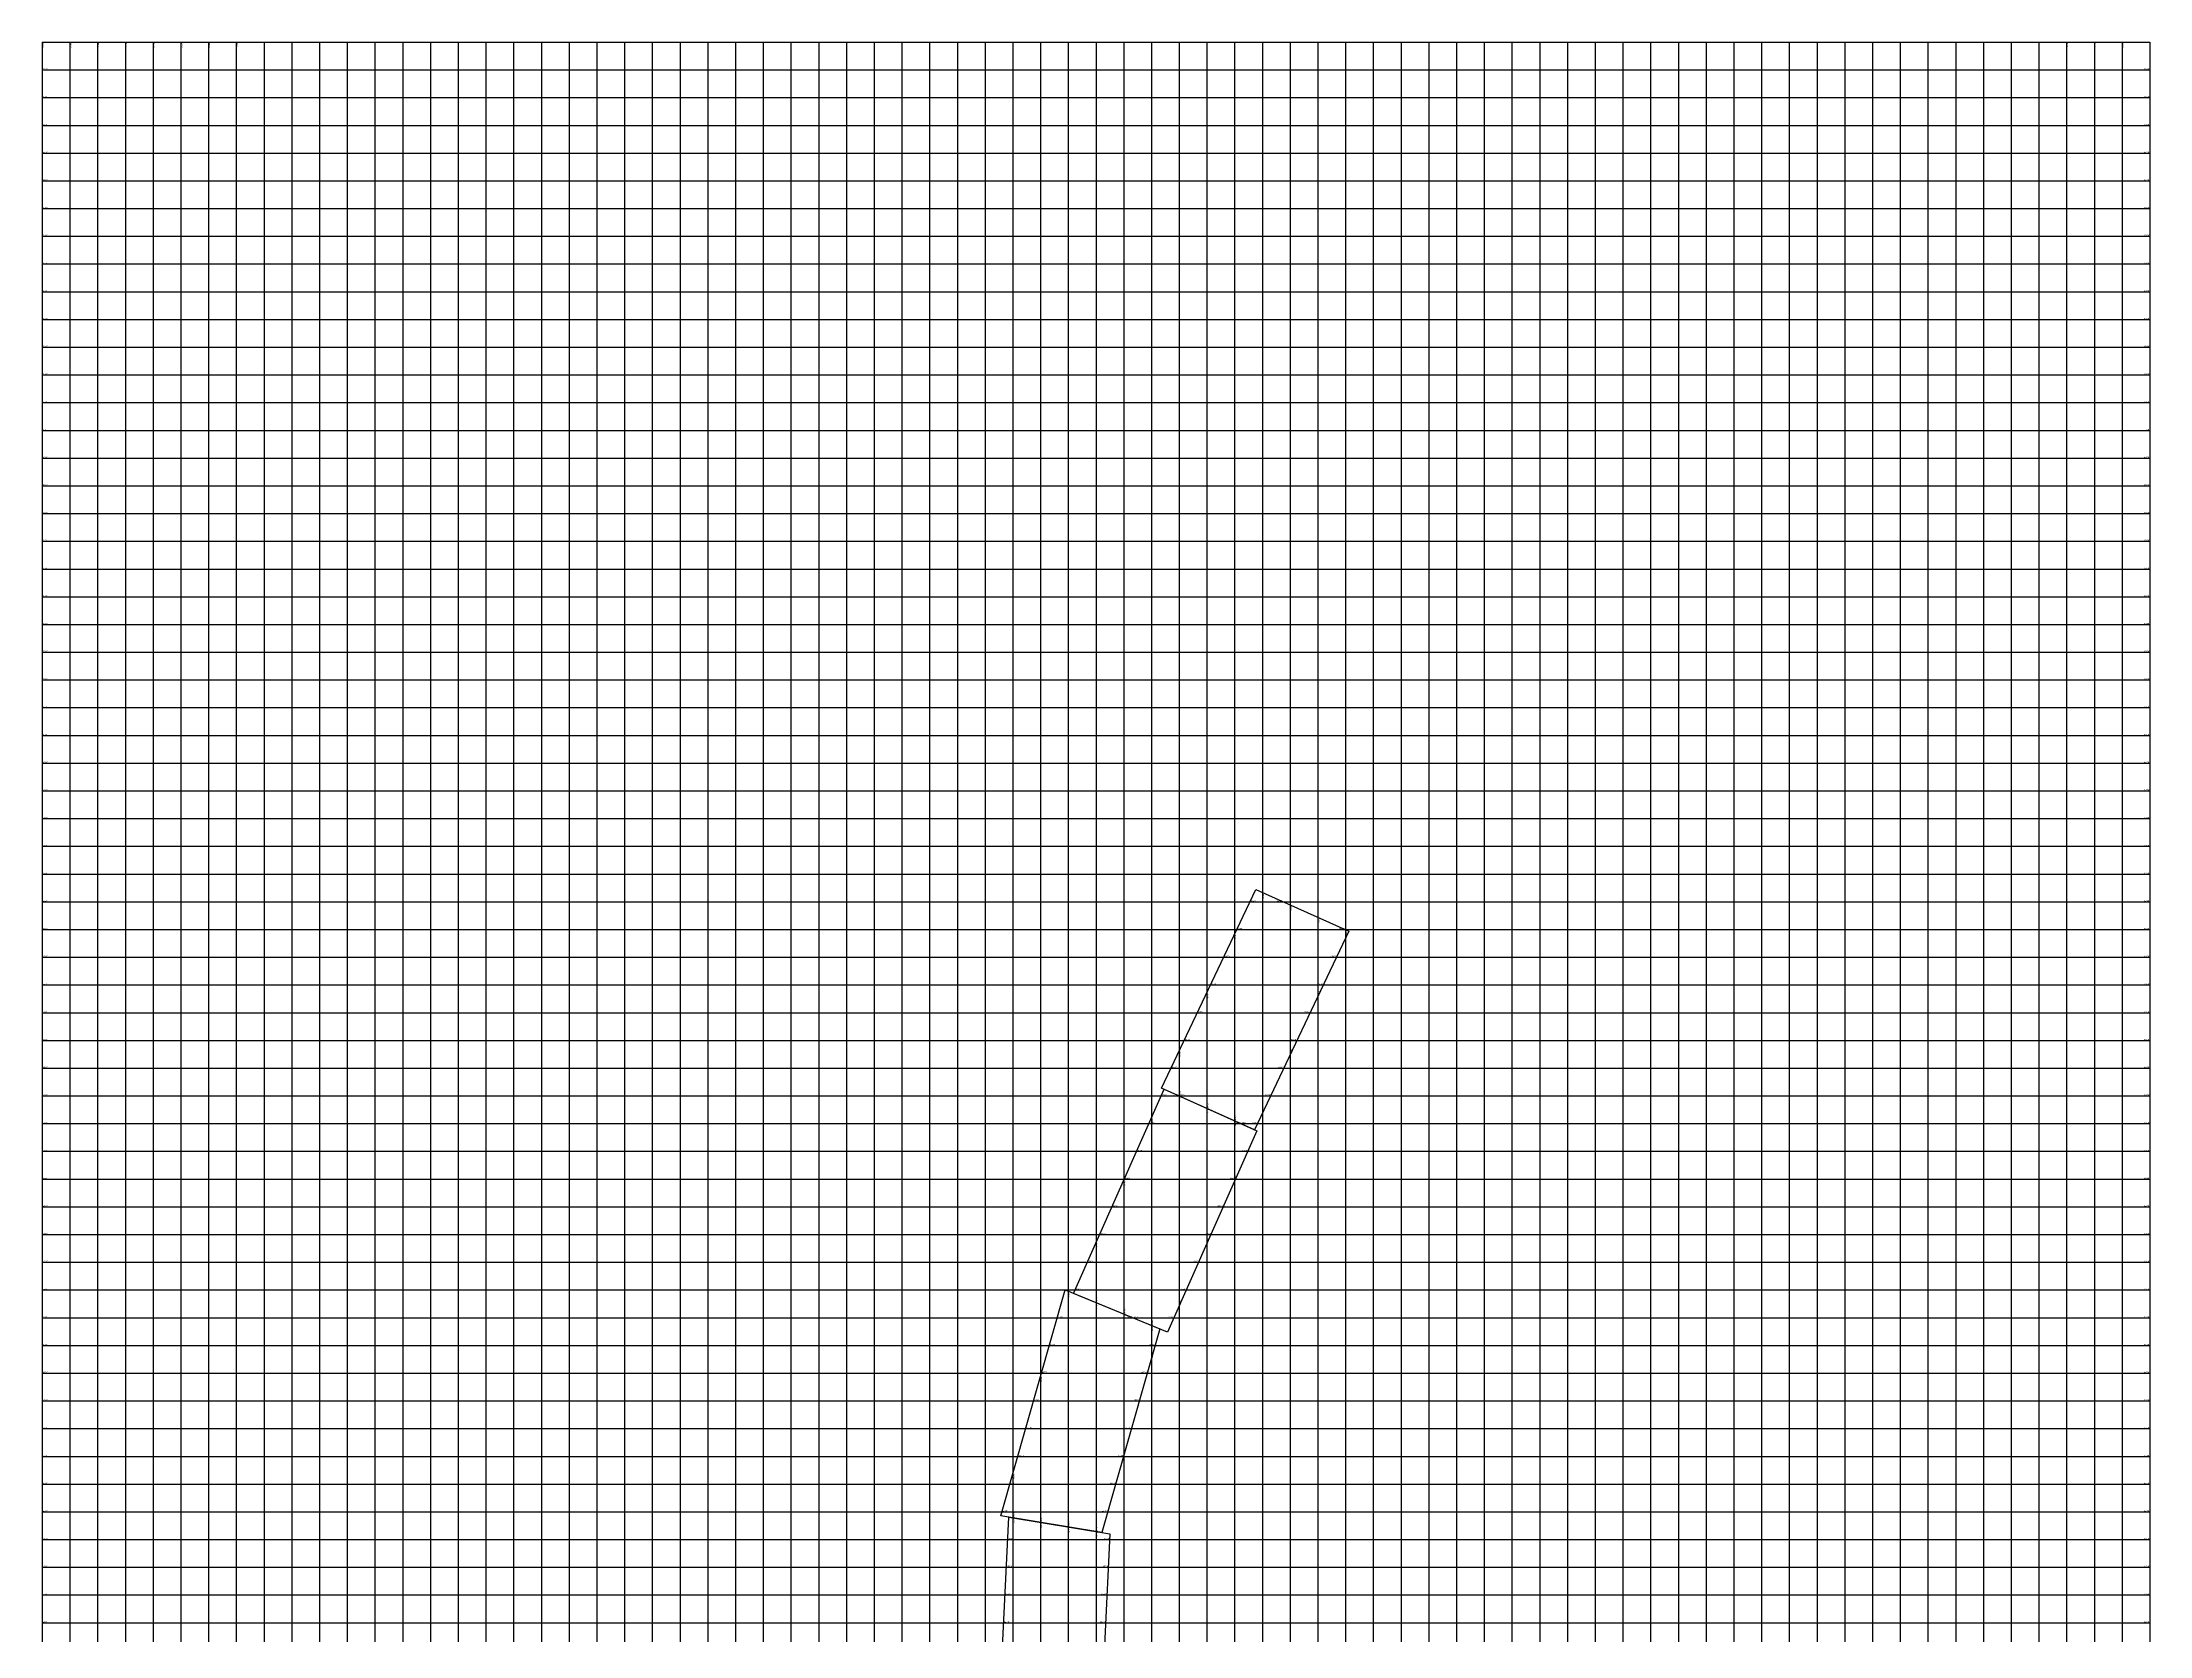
# Model space of a CAD drawing. Header units: millimetres. Extents: x 624 to 227808, y -11573 to 459223.
# Drawn here: x 216200 to 223800, y 446753 to 452500 of the extents above; entities that cross this region are included whole.
import ezdxf
from ezdxf.enums import TextEntityAlignment as Align

# ---------------------------------------------------------------- set-up
doc = ezdxf.new("R2010")
doc.units = ezdxf.units.MM
doc.layers.add('_와꾸', color=3, linetype='Continuous', plot=False)
doc.layers.add('CV-GRID-LINE', color=252, linetype='Continuous')
doc.styles.get("Standard").update_dxf_attribs({"font": 'Dotum.TTF'})

msp = doc.modelspace()

# ---------------------------------------------------------------- linework, layer by layer
at = {"layer": '_와꾸'}
for points in [[(220236.4, 448727.6), (220576.1, 449443.6), (220911.1, 449293.9), (220571.4, 448577.9)], [(219919, 447987.4), (220245.4, 448723.6), (220580.3, 448574), (220258.3, 447847.6)], [(219656.6, 447185.4), (219888.5, 447999.9), (220229.8, 447859.4), (220020.9, 447125.5)], [(219644.6, 446341.2), (219685.5, 447180.6), (220049.8, 447120.7), (220013.8, 446365.5)]]:
    msp.add_lwpolyline(points, close=True, dxfattribs=at)
at = {"layer": 'CV-GRID-LINE'}
for p, q in [((216200, 452500), (216200, 441000)), ((216200, 452500), (223800, 452500)), ((216300, 452500), (216300, 441000)), ((216400, 452500), (216400, 441000)), ((216500, 452500), (216500, 441000)), ((216600, 452500), (216600, 441000)), ((216700, 452500), (216700, 441000)), ((216800, 452500), (216800, 441000)), ((216900, 452500), (216900, 441000)), ((217000, 452500), (217000, 441000)), ((217100, 452500), (217100, 441000)), ((217200, 452500), (217200, 441000)), ((217300, 452500), (217300, 441000)), ((217400, 452500), (217400, 441000)), ((217500, 452500), (217500, 441000)), ((217600, 452500), (217600, 441000)), ((217700, 452500), (217700, 441000)), ((217800, 452500), (217800, 441000)), ((217900, 452500), (217900, 441000)), ((218000, 452500), (218000, 441000)), ((218100, 452500), (218100, 441000)), ((218200, 452500), (218200, 441000)), ((218300, 452500), (218300, 441000)), ((218400, 452500), (218400, 441000)), ((218500, 452500), (218500, 441000)), ((218600, 452500), (218600, 441000)), ((218700, 452500), (218700, 441000)), ((218800, 452500), (218800, 441000)), ((218900, 452500), (218900, 441000)), ((219000, 452500), (219000, 441000)), ((219100, 452500), (219100, 441000)), ((219200, 452500), (219200, 441000)), ((219300, 452500), (219300, 441000)), ((219400, 452500), (219400, 441000)), ((219500, 452500), (219500, 441000)), ((219600, 452500), (219600, 441000)), ((219700, 452500), (219700, 441000)), ((219800, 452500), (219800, 441000)), ((219900, 452500), (219900, 441000)), ((220000, 452500), (220000, 441000)), ((220100, 452500), (220100, 441000)), ((220200, 452500), (220200, 441000)), ((220300, 452500), (220300, 441000)), ((220400, 452500), (220400, 441000)), ((220500, 452500), (220500, 441000)), ((220600, 452500), (220600, 441000)), ((220700, 452500), (220700, 441000)), ((220800, 452500), (220800, 441000)), ((220900, 452500), (220900, 441000)), ((221000, 452500), (221000, 441000)), ((221100, 452500), (221100, 441000)), ((221200, 452500), (221200, 441000)), ((221300, 452500), (221300, 441000)), ((221400, 452500), (221400, 441000)), ((221500, 452500), (221500, 441000)), ((221600, 452500), (221600, 441000)), ((221700, 452500), (221700, 441000)), ((221800, 452500), (221800, 441000)), ((221900, 452500), (221900, 441000)), ((222000, 452500), (222000, 441000)), ((222100, 452500), (222100, 441000)), ((222200, 452500), (222200, 441000)), ((222300, 452500), (222300, 441000)), ((222400, 452500), (222400, 441000)), ((222500, 452500), (222500, 441000)), ((222600, 452500), (222600, 441000)), ((222700, 452500), (222700, 441000)), ((222800, 452500), (222800, 441000)), ((222900, 452500), (222900, 441000)), ((223000, 452500), (223000, 441000)), ((223100, 452500), (223100, 441000)), ((223200, 452500), (223200, 441000)), ((223300, 452500), (223300, 441000)), ((223400, 452500), (223400, 441000)), ((223500, 452500), (223500, 441000)), ((223600, 452500), (223600, 441000)), ((223700, 452500), (223700, 441000)), ((223800, 452500), (223800, 441000)), ((216200, 452400), (223800, 452400)), ((216200, 452300), (223800, 452300)), ((216200, 452200), (223800, 452200)), ((216200, 452100), (223800, 452100)), ((216200, 452000), (223800, 452000)), ((216200, 451900), (223800, 451900)), ((216200, 451800), (223800, 451800)), ((216200, 451700), (223800, 451700)), ((216200, 451600), (223800, 451600)), ((216200, 451500), (223800, 451500)), ((216200, 451400), (223800, 451400)), ((216200, 451300), (223800, 451300)), ((216200, 451200), (223800, 451200)), ((216200, 451100), (223800, 451100)), ((216200, 451000), (223800, 451000)), ((216200, 450900), (223800, 450900)), ((216200, 450800), (223800, 450800)), ((216200, 450700), (223800, 450700)), ((216200, 450600), (223800, 450600)), ((216200, 450500), (223800, 450500)), ((216200, 450400), (223800, 450400)), ((216200, 450300), (223800, 450300)), ((216200, 450200), (223800, 450200)), ((216200, 450100), (223800, 450100)), ((216200, 450000), (223800, 450000)), ((216200, 449900), (223800, 449900)), ((216200, 449800), (223800, 449800)), ((216200, 449700), (223800, 449700)), ((216200, 449600), (223800, 449600)), ((216200, 449500), (223800, 449500)), ((216200, 449400), (223800, 449400)), ((216200, 449300), (223800, 449300)), ((216200, 449200), (223800, 449200)), ((216200, 449100), (223800, 449100)), ((216200, 449000), (223800, 449000)), ((216200, 448900), (223800, 448900)), ((216200, 448800), (223800, 448800)), ((216200, 448700), (223800, 448700)), ((216200, 448600), (223800, 448600)), ((216200, 448500), (223800, 448500)), ((216200, 448400), (223800, 448400)), ((216200, 448300), (223800, 448300)), ((216200, 448200), (223800, 448200)), ((216200, 448100), (223800, 448100)), ((216200, 448000), (223800, 448000)), ((216200, 447900), (223800, 447900)), ((216200, 447800), (223800, 447800)), ((216200, 447700), (223800, 447700)), ((216200, 447600), (223800, 447600)), ((216200, 447500), (223800, 447500)), ((216200, 447400), (223800, 447400)), ((216200, 447300), (223800, 447300)), ((216200, 447200), (223800, 447200)), ((216200, 447100), (223800, 447100)), ((216200, 447000), (223800, 447000)), ((216200, 446900), (223800, 446900)), ((216200, 446800), (223800, 446800))]:
    msp.add_line(p, q, dxfattribs=at)

# ---------------------------------------------------------------- texts
for s, p in [('216200', (216201, 452499)), ('216300', (216301, 452499)), ('216400', (216401, 452499)), ('216500', (216501, 452499)), ('216600', (216601, 452499)), ('216700', (216701, 452499)), ('216800', (216801, 452499)), ('216900', (216901, 452499)), ('223500', (223501, 452499)), ('223600', (223601, 452499)), ('223700', (223701, 452499)), ('220600', (220601, 449431.9)), ('220700', (220701, 449387.3)), ('220800', (220801, 449342.6)), ('220500', (220501, 449282.2)), ('220900', (220901, 449297.9)), ('220400', (220401, 449071.4)), ('220300', (220301, 448860.6)), ('220300', (220301, 448698.2)), ('220400', (220401, 448653.5)), ('220200', (220201, 448620.2)), ('220500', (220501, 448608.8)), ('220100', (220101, 448394.6)), ('220000', (220001, 448169)), ('219900', (219901, 447994.2)), ('220000', (220001, 447953)), ('220100', (220101, 447911.8)), ('220200', (220201, 447870.6)), ('219800', (219801, 447688.1)), ('219700', (219701, 447336.8)), ('219700', (219701, 447177.3)), ('219800', (219801, 447160.8)), ('219900', (219901, 447144.4)), ('220000', (220001, 447127.9))]:
    msp.add_text(s, height=4.2, rotation=270, dxfattribs=at).set_placement(p)
for s, p in [('452400', (216201, 452401)), ('452300', (216201, 452301)), ('452200', (216201, 452201)), ('452100', (216201, 452101)), ('452000', (216201, 452001)), ('451900', (216201, 451901)), ('451800', (216201, 451801)), ('451700', (216201, 451701)), ('451600', (216201, 451601)), ('451500', (216201, 451501)), ('451400', (216201, 451401)), ('451300', (216201, 451301)), ('451200', (216201, 451201)), ('4500', (216201, 451101)), ('451000', (216201, 451001)), ('450900', (216201, 450901)), ('450800', (216201, 450801)), ('450700', (216201, 450701)), ('450600', (216201, 450601)), ('450500', (216201, 450501)), ('450400', (216201, 450401)), ('450300', (216201, 450301)), ('450200', (216201, 450201)), ('450100', (216201, 450101)), ('450000', (216201, 450001)), ('449900', (216201, 449901)), ('449800', (216201, 449801)), ('449700', (216201, 449701)), ('449600', (216201, 449601)), ('449500', (216201, 449501)), ('449400', (216201, 449401)), ('449400', (220556.4, 449401)), ('449300', (216201, 449301)), ('449300', (220509, 449301)), ('449200', (216201, 449201)), ('449200', (220461.5, 449201)), ('449100', (216201, 449101)), ('449100', (220414.1, 449101)), ('449000', (216201, 449001)), ('449000', (220366.7, 449001)), ('448900', (216201, 448901)), ('448900', (220319.2, 448901)), ('448800', (216201, 448801)), ('448800', (220271.8, 448801)), ('448700', (216201, 448701)), ('448700', (220235.9, 448701)), ('448700', (220299.2, 448701)), ('448600', (216201, 448601)), ('448600', (220191.6, 448601)), ('448600', (220523, 448601)), ('448500', (216201, 448501)), ('448500', (220147.3, 448501)), ('448400', (216201, 448401)), ('448400', (220102.9, 448401)), ('448300', (216201, 448301)), ('448300', (220058.6, 448301)), ('448200', (216201, 448201)), ('448200', (220014.3, 448201)), ('448100', (216201, 448101)), ('448100', (219970, 448101)), ('448000', (216201, 448001)), ('448000', (219925.6, 448001)), ('447900', (216201, 447901)), ('447900', (219861, 447901)), ('447900', (220132.1, 447901)), ('447800', (216201, 447801)), ('447800', (219832.5, 447801)), ('447700', (216201, 447701)), ('447700', (219804.1, 447701)), ('447600', (216201, 447601)), ('447600', (219775.6, 447601)), ('447500', (216201, 447501)), ('447500', (219747.2, 447501)), ('447400', (216201, 447401)), ('447400', (219718.7, 447401)), ('447300', (216201, 447301)), ('447300', (219690.2, 447301)), ('447200', (216201, 447201)), ('447200', (219661.8, 447201)), ('447100', (216201, 447101)), ('447100', (219682.6, 447101)), ('447000', (216201, 447001)), ('447000', (219677.7, 447001)), ('446900', (216201, 446901)), ('446900', (219672.8, 446901)), ('446800', (216201, 446801)), ('446800', (219667.9, 446801))]:
    msp.add_text(s, height=4.2, dxfattribs=at).set_placement(p)
for s, p in [('452400', (223799, 452401)), ('452300', (223799, 452301)), ('452200', (223799, 452201)), ('452100', (223799, 452101)), ('452000', (223799, 452001)), ('451900', (223799, 451901)), ('451800', (223799, 451801)), ('451700', (223799, 451701)), ('451600', (223799, 451601)), ('451500', (223799, 451501)), ('451400', (223799, 451401)), ('451300', (223799, 451301)), ('451200', (223799, 451201)), ('4500', (223799, 451101)), ('451000', (223799, 451001)), ('450900', (223799, 450901)), ('450800', (223799, 450801)), ('450700', (223799, 450701)), ('450600', (223799, 450601)), ('450500', (223799, 450501)), ('450400', (223799, 450401)), ('450300', (223799, 450301)), ('450200', (223799, 450201)), ('450100', (223799, 450101)), ('450000', (223799, 450001)), ('449900', (223799, 449901)), ('449800', (223799, 449801)), ('449700', (223799, 449701)), ('449600', (223799, 449601)), ('449500', (223799, 449501)), ('449400', (220672.7, 449401)), ('449400', (223799, 449401)), ('449300', (220896.5, 449301)), ('449300', (223799, 449301)), ('449200', (220865.5, 449201)), ('449200', (223799, 449201)), ('449100', (220818.1, 449101)), ('449100', (223799, 449101)), ('449000', (220770.6, 449001)), ('449000', (223799, 449001)), ('448900', (220723.2, 448901)), ('448900', (223799, 448901)), ('448800', (220675.8, 448801)), ('448800', (223799, 448801)), ('448700', (220297.2, 448701)), ('448700', (220628.3, 448701)), ('448700', (223799, 448701)), ('448600', (220521, 448601)), ('448600', (220580.9, 448601)), ('448600', (223799, 448601)), ('448500', (220546.5, 448501)), ('448500', (223799, 448501)), ('448400', (220502.2, 448401)), ('448400', (223799, 448401)), ('448300', (220457.8, 448301)), ('448300', (223799, 448301)), ('448200', (220413.5, 448201)), ('448200', (223799, 448201)), ('448100', (220369.2, 448101)), ('448100', (223799, 448101)), ('448000', (220324.9, 448001)), ('448000', (223799, 448001)), ('447900', (220130.1, 447901)), ('447900', (220280.5, 447901)), ('447900', (223799, 447901)), ('447800', (220211.9, 447801)), ('447800', (223799, 447801)), ('447700', (220183.5, 447701)), ('447700', (223799, 447701)), ('447600', (220155, 447601)), ('447600', (223799, 447601)), ('447500', (220126.5, 447501)), ('447500', (223799, 447501)), ('447400', (220098.1, 447401)), ('447400', (223799, 447401)), ('447300', (220069.6, 447301)), ('447300', (223799, 447301)), ('447200', (220041.2, 447201)), ('447200', (223799, 447201)), ('447100', (220047.8, 447101)), ('447100', (223799, 447101)), ('447000', (220043.1, 447001)), ('447000', (223799, 447001)), ('446900', (220038.3, 446901)), ('446900', (223799, 446901)), ('446800', (220033.5, 446801)), ('446800', (223799, 446801))]:
    msp.add_text(s, height=4.2, dxfattribs=at).set_placement(p, align=Align.RIGHT)
for s, p in [('220900', (220901, 449271.6)), ('220800', (220801, 449060.8)), ('220700', (220701, 448850)), ('220300', (220301, 448700.2)), ('220400', (220401, 448655.5)), ('220500', (220501, 448610.8)), ('220600', (220601, 448639.2)), ('220500', (220501, 448393.9)), ('220400', (220401, 448168.3)), ('220000', (220001, 447955)), ('220300', (220301, 447942.6)), ('220100', (220101, 447913.8)), ('220200', (220201, 447872.6)), ('220200', (220201, 447755.6)), ('220100', (220101, 447404.3)), ('219700', (219701, 447179.3)), ('219800', (219801, 447162.8)), ('219900', (219901, 447146.4)), ('220000', (220001, 447129.9))]:
    msp.add_text(s, height=4.2, rotation=270, dxfattribs=at).set_placement(p, align=Align.RIGHT)

doc.saveas('drawing.dxf')
